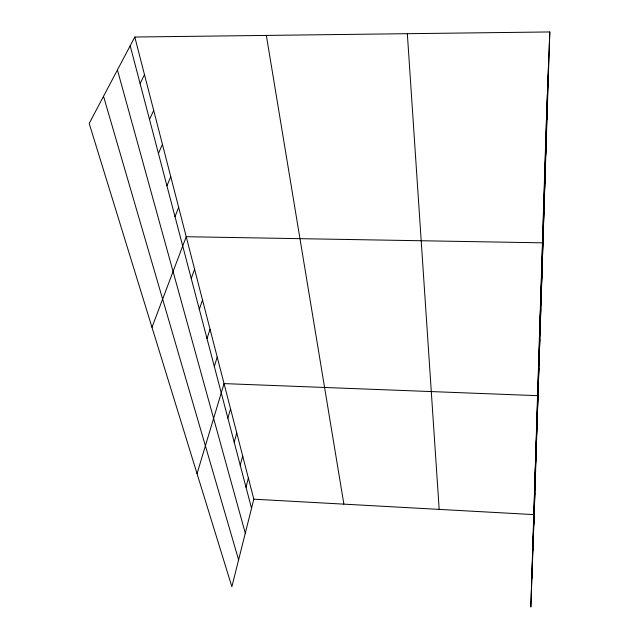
<?xml version="1.0" encoding="UTF-8"?>
<svg xmlns="http://www.w3.org/2000/svg" width="639" height="639" viewBox="0 0 639 639"><rect width="100%" height="100%" fill="white"/><g stroke="black" fill="none" stroke-linecap="round" stroke-linejoin="round"><path stroke-width="0.96" d="M531.864 578.607L547.375 94.764M532.886 550.467L548.462 66.76M533.845 524.228L549.804 31.95L134.797 37.022L89.196 123.463L231.869 586.714L253.811 499.179L134.797 37.022M534.539 502.653L534.891 492.996M546.92 119.397L547.28 109.876M545.754 155.381L546.121 145.748M544.652 189.495L545.019 179.775M543.605 221.877L543.973 212.092M539.388 339.165L542.982 242.836L186.221 236.718L151.978 327.312M541.513 286.655L541.88 276.791M540.474 318.797L540.842 308.917M539.492 349.237L539.859 339.357M538.565 378.104L538.925 368.24M534.531 491.135L538.038 395.685L224.049 383.6L197.044 473.651M536.033 456.414L536.393 446.653M535.266 480.073L535.626 470.36M549.804 31.95L546.257 123.718L530.833 607.05L534.188 514.627L253.811 499.179M548.142 81.393L548.51 71.999M245.999 487.237L248.371 478.076M240.232 465.248L242.7 456.038M234.193 442.236L236.765 432.986M227.875 418.154L230.551 408.872M214.305 366.419L217.22 357.097M207.004 338.598L210.055 329.261M199.328 309.324L202.515 299.995M191.245 278.5L194.583 269.187M175.014 216.629L178.672 207.395M166.931 185.821L170.757 176.644M158.44 153.456L162.442 144.358M149.51 119.421L153.695 110.411M140.109 83.565L144.494 74.683M103.526 96.305L238.611 559.828M117.432 69.939L245.288 533.182M130.188 45.76L251.526 508.293M266.343 35.417L343.878 504.139M407.339 33.691L439.177 509.395"/></g></svg>
